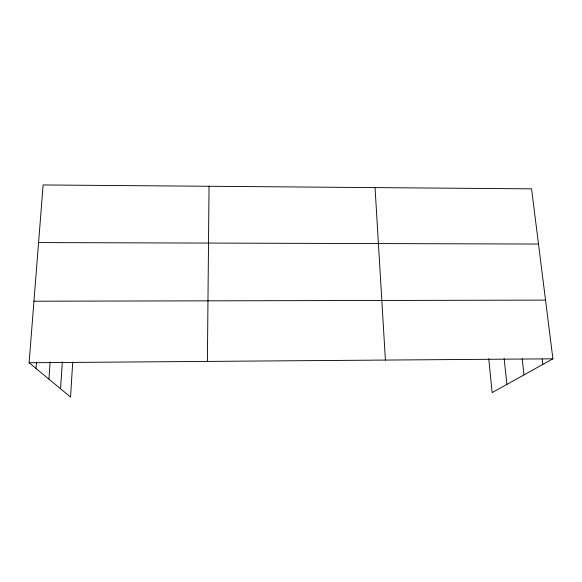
<?xml version="1.0" encoding="UTF-8"?>
<svg xmlns="http://www.w3.org/2000/svg" width="582" height="582" viewBox="0 0 582 582"><rect width="100%" height="100%" fill="white"/><g stroke="black" fill="none" stroke-linecap="round" stroke-linejoin="round"><path stroke-width="0.87" d="M207.403 361.415L209.04 186.276M72.714 362.12L70.553 397.048L29.1 362.753L43.119 184.952L531.57 188.844L552.9 358.81L492.139 392.603L488.734 358.643M60.557 388.776L62.332 361.858M48.917 379.144L50.132 361.939M36.04 368.501L36.521 362.171M29.1 362.753L552.9 358.81M33.952 301.221L545.538 300.116M38.572 242.57L538.503 244.047M542.155 359.087L542.802 364.427M522.17 358.752L523.996 374.888M504.143 358.534L506.9 384.396M375.048 187.6L385.408 360.076"/></g></svg>
